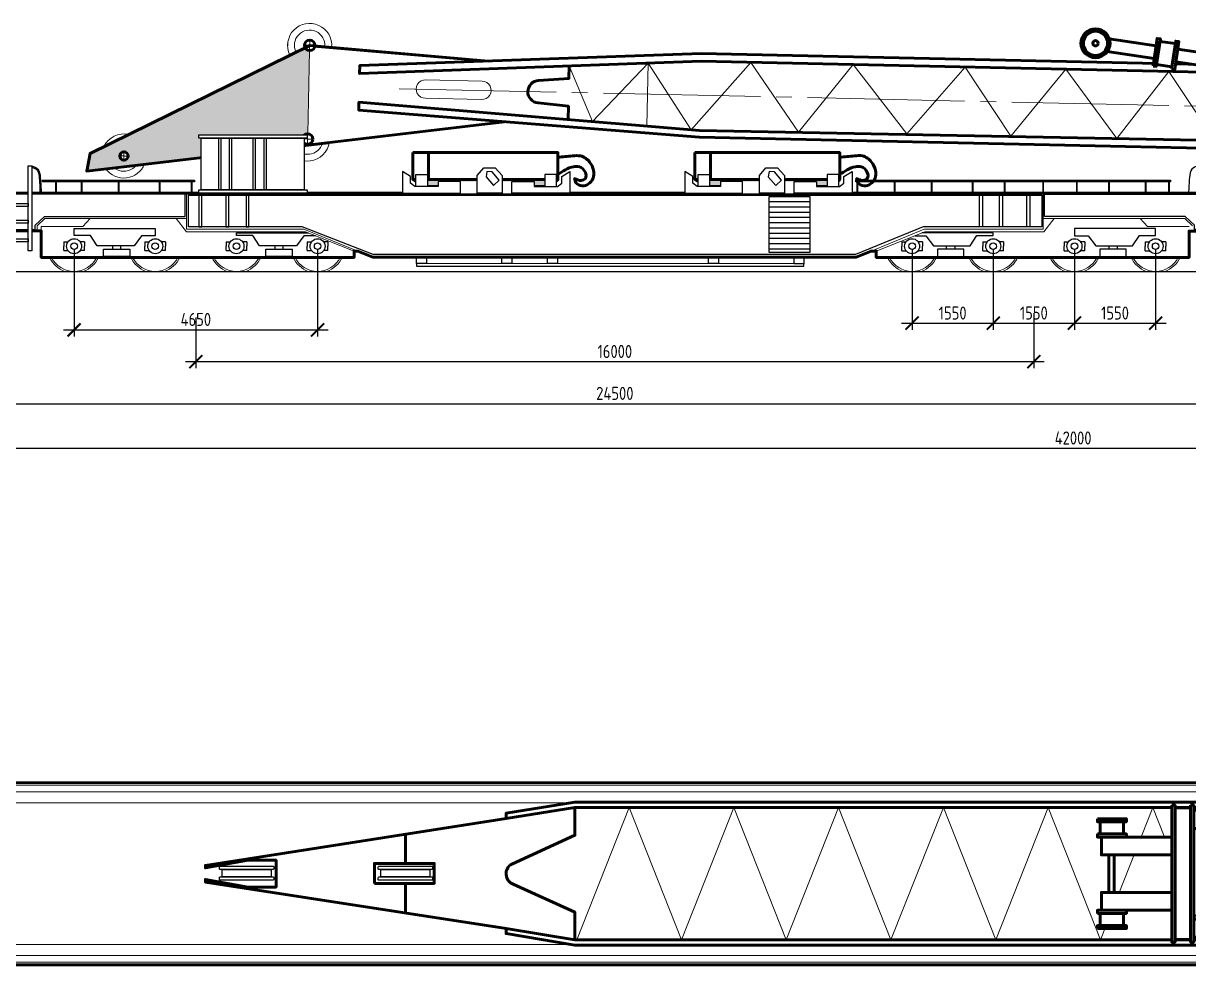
# Model space of a CAD drawing. Header units: millimetres. Extents: x -116888 to 30597, y -50310 to 30934.
# Drawn here: x -82865 to -60614, y -37281 to -19306 of the extents above; entities that cross this region are included whole.
import ezdxf

# ---------------------------------------------------------------- set-up
doc = ezdxf.new("R2010")
doc.units = ezdxf.units.MM
doc.set_wipeout_variables(frame=1)
doc.linetypes.add('CENTER', pattern=[16, 10, -2, 2, -2])
doc.linetypes.add('K5LT_AXLED', pattern=[19.5, 15, -1.5, 1.5, -1.5])
doc.layers.add('1.Основная', color=5, linetype='Continuous', lineweight=60, true_color=0x0000ff)
doc.layers.add('3.Осевая', color=7, linetype='CENTER', lineweight=0, true_color=0xff8000)
for name, color, linetype, lineweight in [('2.Тонкая', 7, 'Continuous', 18), ('второстепенные', 7, 'Continuous', 25), ('линии', 7, 'Continuous', 35), ('размеры', 7, 'Continuous', 15), ('штриховка', 7, 'Continuous', 9)]:
    doc.layers.add(name, color=color, linetype=linetype, lineweight=lineweight)
doc.styles.add('ГОСТ 2.304', font='CS_Gost2304.shx')
doc.dimstyles.new('СПДС', dxfattribs={"dimscale": 100, "dimtxt": 2.5, "dimasz": 2.5, "dimexe": 1.25, "dimexo": 0.625, "dimtad": 1, "dimdec": 0, "dimrnd": 0.001, "dimtxsty": 'ГОСТ 2.304', "dimblk": 'ARCHTICK', "dimblk1": 'ARCHTICK', "dimblk2": 'ARCHTICK', "dimcen": 2.5, "dimdle": 2, "dimadec": 0, "dimazin": 2, "dimtfac": 0.75, "dimtdec": 4, "dimtmove": 1, "dimatfit": 3, "dimfxl": 1, "dimtolj": 1, "dimarcsym": 1})

# ---------------------------------------------------------------- blocks, each defined once
blk = doc.blocks.new('подстреловая платформа ЕДК-1000_план')
blk.add_wipeout([(734612, 132273), (734612, 132759), (734570, 132759), (734570, 132778), (734388, 132778), (734388, 132792), (734268, 132792), (734268, 132656), (734237, 132656), (734166, 132736), (734138, 132847), (734162, 132949), (734237, 133036), (734268, 133036), (734268, 132907), (734388, 132907), (734388, 132920), (734570, 132920), (734570, 132934), (734612, 132934), (734612, 133112), (734467, 133112), (734467, 133946), (734399, 133946), (734214, 133923), (734138, 133878), (734083, 133823), (734000, 133787), (733794, 133728), (733775, 133728), (733775, 133736), (733825, 133890), (733838, 133899), (733847, 133899), (733856, 133891), (733873, 133867), (733885, 133867), (733973, 133898), (733973, 133915), (733889, 134042), (733876, 134049), (733866, 134049), (733829, 134042), (733801, 134094), (733806, 134114), (733893, 134147), (733901, 134126), (733929, 134097), (733957, 134093), (734146, 134132), (734175, 134132), (734223, 134098), (734281, 134098), (734371, 134076), (734467, 134076), (734467, 134909), (734612, 134909), (734612, 135087), (734570, 135087), (734570, 135102), (734388, 135102), (734388, 135114), (734268, 135114), (734268, 134985), (734237, 134984), (734164, 135068), (734138, 135175), (734165, 135283), (734237, 135365), (734268, 135365), (734268, 135229), (734388, 135229), (734388, 135244), (734570, 135244), (734570, 135262), (734612, 135262), (734612, 135749), (757881, 135749), (757881, 135262), (757923, 135262), (757923, 135244), (758105, 135244), (758105, 135229), (758225, 135229), (758225, 135365), (758256, 135365), (758328, 135283), (758355, 135175), (758328, 135066), (758256, 134984), (758225, 134985), (758225, 135114), (758105, 135114), (758105, 135102), (757923, 135102), (757923, 135087), (757881, 135087), (757881, 134909), (758026, 134909), (758026, 134076), (758121, 134076), (758211, 134098), (758269, 134098), (758318, 134132), (758347, 134132), (758536, 134093), (758564, 134097), (758592, 134126), (758600, 134147), (758687, 134114), (758692, 134094), (758663, 134042), (758626, 134049), (758617, 134049), (758603, 134042), (758520, 133915), (758520, 133898), (758608, 133867), (758620, 133867), (758637, 133891), (758646, 133899), (758655, 133899), (758668, 133890), (758717, 133736), (758717, 133728), (758699, 133728), (758493, 133787), (758410, 133823), (758354, 133878), (758278, 133923), (758093, 133946), (758026, 133946), (758026, 133112), (757881, 133112), (757881, 132934), (757923, 132934), (757923, 132920), (758105, 132920), (758105, 132907), (758225, 132907), (758225, 133036), (758256, 133036), (758329, 132953), (758355, 132847), (758330, 132742), (758256, 132656), (758225, 132656), (758225, 132792), (758105, 132792), (758105, 132778), (757923, 132778), (757923, 132759), (757881, 132759), (757881, 132273)]).dxf.layer = 'штриховка'
at = {"linetype": 'Continuous', "lineweight": 0}
blk.add_line((734824, 135571), (734612, 135571), dxfattribs=at)
at = {"layer": '1.Основная', "color": 5, "true_color": 0x0000ff}
for p in [(734467, 134909), (734612, 133112)]:
    blk.add_line(p, (734467, 133112), dxfattribs=at)
at = {"layer": '1.Основная', "color": 5, "ltscale": 1000, "true_color": 0x0000ff}
for p, q in [((757881, 134909), (758026, 134909)), ((758026, 134909), (758026, 133112)), ((757881, 133112), (758026, 133112))]:
    blk.add_line(p, q, dxfattribs=at)
blk.add_lwpolyline([(734612, 135749), (757881, 135748), (757881, 132273), (734612, 132273)], close=True, dxfattribs=at)
for points in [[(734466, 133946), (734399, 133946), (734214, 133923), (734138, 133878), (734083, 133823), (734000, 133787), (733794, 133728), (733775, 133728), (733775, 133736), (733825, 133890), (733838, 133899), (733847, 133899), (733856, 133891), (733873, 133867), (733885, 133867), (733973, 133898), (733973, 133906), (733973, 133915), (733889, 134042), (733876, 134049), (733866, 134049), (733829, 134042), (733801, 134094), (733806, 134114), (733893, 134147), (733901, 134126), (733929, 134097), (733957, 134093), (734146, 134132), (734175, 134132), (734223, 134098), (734281, 134098), (734371, 134076), (734467, 134076)], [(758026, 133946), (758093, 133946), (758278, 133923), (758354, 133878), (758410, 133823), (758493, 133787), (758699, 133728), (758717, 133728), (758717, 133736), (758668, 133890), (758655, 133899), (758646, 133899), (758637, 133891), (758620, 133867), (758608, 133867), (758520, 133898), (758520, 133906), (758520, 133915), (758603, 134042), (758617, 134049), (758626, 134049), (758663, 134042), (758692, 134094), (758687, 134114), (758600, 134147), (758592, 134126), (758564, 134097), (758536, 134093), (758347, 134132), (758318, 134132), (758269, 134098), (758211, 134098), (758121, 134076), (758026, 134076)]]:
    blk.add_lwpolyline(points, dxfattribs=at)
at = {"layer": '2.Тонкая', "linetype": 'Continuous', "lineweight": 0}
for p, q in [((734824, 135571), (734612, 135571)), ((757669, 135571), (757881, 135571)), ((734824, 132451), (734612, 132451)), ((757669, 132451), (757881, 132451))]:
    blk.add_line(p, q, dxfattribs=at)
at = {"layer": '2.Тонкая', "color": 5, "true_color": 0x0000ff}
blk.add_line((734612, 134909), (734467, 134909), dxfattribs=at)
at = {"layer": '2.Тонкая', "linetype": 'Continuous', "lineweight": 0}
for points in [[(734612, 135701), (757881, 135701), (757881, 132320), (734612, 132320)], [(734824, 135571), (757669, 135571), (757669, 132451), (734824, 132451)], [(757669, 135361), (734824, 135361), (734824, 132661), (757669, 132661)]]:
    blk.add_lwpolyline(points, close=True, dxfattribs=at)
at = {"layer": '2.Тонкая', "ltscale": 1000}
for points in [[(734237, 135365), (734268, 135365), (734268, 134985), (734237, 134985)], [(758256, 135365), (758225, 135365), (758225, 134985), (758256, 134985)], [(734388, 135114), (734268, 135114), (734268, 135229), (734388, 135229)], [(734570, 135102), (734388, 135102), (734388, 135244), (734570, 135244)], [(734612, 135087), (734570, 135087), (734570, 135262), (734612, 135262)], [(757881, 135087), (757923, 135087), (757923, 135262), (757881, 135262)], [(757923, 135102), (758105, 135102), (758105, 135244), (757923, 135244)], [(758105, 135114), (758225, 135114), (758225, 135229), (758105, 135229)], [(734237, 132656), (734268, 132656), (734268, 133036), (734237, 133036)], [(734388, 132907), (734268, 132907), (734268, 132792), (734388, 132792)], [(734570, 132920), (734388, 132920), (734388, 132778), (734570, 132778)], [(734612, 132934), (734570, 132934), (734570, 132759), (734612, 132759)], [(757881, 132934), (757923, 132934), (757923, 132759), (757881, 132759)], [(757923, 132920), (758105, 132920), (758105, 132778), (757923, 132778)], [(758105, 132907), (758225, 132907), (758225, 132792), (758105, 132792)], [(758256, 132656), (758225, 132656), (758225, 133036), (758256, 133036)]]:
    blk.add_lwpolyline(points, close=True, dxfattribs=at)
for centre, start, end in [((734372, 135175), 125.378, 234.622), ((758121, 135175), 305.378, 54.622), ((734372, 132847), 125.378, 234.622), ((758121, 132847), 305.378, 54.622)]:
    blk.add_arc(centre, 234, start, end, dxfattribs=at)
blk = doc.blocks.new('A$C0CCE1D86')
blk.add_wipeout([(-2448, -1262), (-2448, -1366), (-5786, -1366), (-5786, -1262), (-5728, -1262), (-5728, 1262), (-5786, 1262), (-5786, 1366), (-2448, 1366), (-2445, 1262), (-4537, 1184), (-4947, 1000), (-5115, 584), (-5115, -569), (-4947, -985), (-4537, -1169)]).dxf.layer = 'штриховка'
at = {"layer": '1.Основная', "color": 5, "ltscale": 1000, "true_color": 0x0000ff}
blk.add_lwpolyline([(-2448, -1262), (-4537, -1169, -0.403243), (-5115, -569), (-5115, 8), (-5115, 584, -0.403243), (-4537, 1184), (-2448, 1262)], format="xyb", dxfattribs=at)
blk.add_wipeout([(-5786, 1262), (-5786, 1366), (-21762, 1366), (-23077, 1154), (-23077, 1053), (-28818, 159), (-28818, -160), (-23077, -1044), (-23077, -1145), (-21762, -1366), (-5786, -1366), (-5786, -1262), (-21762, -1263), (-21762, -735), (-22939, -201), (-23052, -103), (-23067, 64), (-22968, 184), (-21763, 735), (-21763, 1262)]).dxf.layer = 'штриховка'
for p, q in [((-5728, 1262), (-5728, -1262)), ((-25000, 195), (-25000, 736)), ((-25000, -186), (-25000, -732))]:
    blk.add_line(p, q, dxfattribs=at)
for points in [[(-23077, 1053), (-23077, 1154), (-21762, 1366), (-10432, 1366), (-5786, 1366), (-5786, 1262), (-10432, 1262), (-21763, 1262)], [(-25592, -186), (-24447, -186), (-24447, 195), (-25592, 195)], [(-23077, -1044), (-23077, -1145), (-21762, -1366), (-10433, -1366), (-5786, -1366), (-5786, -1262), (-10431, -1262), (-21762, -1262)]]:
    blk.add_lwpolyline(points, close=True, dxfattribs=at)
at = {"layer": '1.Основная', "ltscale": 1000}
for points in [[(-5786, 1262), (-2448, 1262), (-2448, 1366), (-5786, 1366)], [(-5786, -1262), (-2448, -1262), (-2448, -1366), (-5786, -1366)]]:
    blk.add_lwpolyline(points, close=True, dxfattribs=at)
blk.add_lwpolyline([(-21763, 1262), (-21763, 735), (-22968, 184, 0.639508), (-22939, -201), (-21762, -735), (-21762, -1262)], format="xyb", dxfattribs=at)
at = {"layer": '1.Основная', "color": 5, "ltscale": 1000, "true_color": 0x0000ff}
blk.add_lwpolyline([(-23077, 1053), (-28818, 159), (-28818, 109), (-28000, 255), (-27467, 255), (-27467, 0), (-27467, -256), (-28000, -256), (-28818, -109), (-28818, -160), (-23077, -1044)], dxfattribs=at)
at = {"layer": '2.Тонкая', "ltscale": 1000}
blk.add_lwpolyline([(-5728, -1262), (-6728, 1262), (-7728, -1262), (-8728, 1262), (-9728, -1262), (-10728, 1262), (-11728, -1262), (-12728, 1262), (-13728, -1262), (-14728, 1262), (-15728, -1262), (-16728, 1262), (-17728, -1262), (-18728, 1262), (-19728, -1261), (-20728, 1262), (-21728, -1262)], dxfattribs=at)
at = {"layer": 'второстепенные', "ltscale": 1000}
for points in [[(-28536, 142), (-27526, 142, -0.415068), (-27511, 127), (-27511, 94, -0.413359), (-27526, 79), (-28536, 79, -0.415068), (-28551, 94), (-28551, 127, -0.413359)], [(-25505, 142), (-24495, 142, -0.415068), (-24480, 127), (-24480, 94, -0.413359), (-24495, 79), (-25505, 79, -0.415068), (-25520, 94), (-25520, 127, -0.413359)], [(-28536, -62), (-27526, -62, -0.415068), (-27511, -78), (-27511, -111, -0.413359), (-27526, -126), (-28536, -126, -0.415068), (-28551, -111), (-28551, -77, -0.413359)], [(-25505, -62), (-24495, -62, -0.415068), (-24480, -78), (-24480, -111, -0.413359), (-24495, -126), (-25505, -126, -0.415068), (-25520, -111), (-25520, -77, -0.413359)]]:
    blk.add_lwpolyline(points, format="xyb", close=True, dxfattribs=at)
for points in [[(-28500, 79), (-27562, 79), (-27562, -62), (-28500, -62)], [(-25469, 79), (-24531, 79), (-24531, -62), (-25469, -62)]]:
    blk.add_lwpolyline(points, close=True, dxfattribs=at)
blk = doc.blocks.new('портал план')
blk.add_wipeout([(763435, 142748), (763435, 142766), (763461, 142766), (763461, 142757), (763644, 142722), (763750, 142722), (763750, 142789), (763901, 142789), (763901, 142722), (763938, 142722), (763938, 142640), (763644, 142640), (763461, 142408), (763461, 142382), (763435, 142382), (763435, 142399), (756579, 142399), (756579, 140668), (763435, 140668), (763435, 140686), (763461, 140686), (763461, 140659), (763644, 140428), (763938, 140428), (763938, 140346), (763901, 140346), (763901, 140279), (763750, 140279), (763750, 140346), (763644, 140346), (763461, 140310), (763461, 140302), (763435, 140302), (763435, 140319), (756579, 140319), (756579, 140227), (756518, 140227), (756518, 140277), (756220, 140277), (756220, 140227), (756159, 140227), (756159, 142840), (756220, 142840), (756220, 142791), (756518, 142791), (756518, 142841), (756579, 142841), (756579, 142748)]).dxf.layer = '1.Основная'
at = {"layer": '1.Основная', "color": 5, "ltscale": 1000, "true_color": 0x0000ff}
for p, q in [((763644, 142722), (763461, 142757)), ((763644, 142640), (763461, 142408)), ((763644, 140428), (763461, 140659)), ((763644, 140346), (763461, 140310))]:
    blk.add_line(p, q, dxfattribs=at)
for points in [[(756518, 142841), (756518, 140227), (756579, 140227), (756579, 142841)], [(763461, 142382), (763461, 142766), (763435, 142766), (763435, 142382)], [(763938, 142640), (763938, 142722), (763644, 142722), (763644, 142640)], [(763750, 142789), (763901, 142789), (763901, 142722), (763750, 142722)], [(763461, 140686), (763461, 140302), (763435, 140302), (763435, 140686)], [(763938, 140428), (763938, 140346), (763644, 140346), (763644, 140428)], [(763750, 140279), (763901, 140279), (763901, 140346), (763750, 140346)]]:
    blk.add_lwpolyline(points, close=True, dxfattribs=at)
for points in [[(756579, 142399), (763435, 142399), (763435, 142748), (756579, 142748)], [(756579, 140668), (763435, 140668), (763435, 140319), (756579, 140319)]]:
    blk.add_lwpolyline(points, dxfattribs=at)
blk.add_wipeout([(756159, 141175), (756159, 140835), (755293, 140835), (755293, 140776), (755238, 140776), (755238, 140544), (755293, 140544), (755293, 140485), (754738, 140485), (754738, 140544), (754792, 140544), (754792, 140776), (754738, 140776), (754738, 140835), (754816, 140835), (754816, 141175), (754957, 141175), (754957, 141893), (754816, 141893), (754816, 142233), (754738, 142233), (754738, 142292), (754792, 142292), (754792, 142524), (754738, 142524), (754738, 142583), (755293, 142583), (755293, 142524), (755238, 142524), (755238, 142292), (755293, 142292), (755293, 142233), (756159, 142233), (756159, 141893), (755057, 141893), (755057, 141175)]).dxf.layer = '1.Основная'
for points in [[(756159, 142840), (756159, 140227), (756220, 140227), (756220, 142840)], [(756518, 142791), (756518, 140277), (756220, 140277), (756220, 142791)], [(754738, 142583), (755293, 142583), (755293, 142524), (754738, 142524)], [(754792, 142524), (755238, 142524), (755238, 142292), (754792, 142292)], [(754738, 142292), (755293, 142292), (755293, 142233), (754738, 142233)], [(754957, 141893), (755057, 141893), (755057, 141175), (754957, 141175)], [(754738, 140776), (755293, 140776), (755293, 140835), (754738, 140835)], [(754792, 140544), (755238, 140544), (755238, 140776), (754792, 140776)], [(754738, 140485), (755293, 140485), (755293, 140544), (754738, 140544)]]:
    blk.add_lwpolyline(points, close=True, dxfattribs=at)
for points in [[(756159, 142233), (754816, 142233), (754816, 141893), (756159, 141893)], [(756159, 140835), (754816, 140835), (754816, 141175), (756159, 141175)]]:
    blk.add_lwpolyline(points, dxfattribs=at)
blk = doc.blocks.new('*U43')
at = {"layer": 'линии'}
blk.add_blockref('подстреловая платформа ЕДК-1000_план', (-767386, -134011), dxfattribs=at)
at = {"layer": 'линии', "ltscale": 1000}
blk.add_blockref('A$C0CCE1D86', (0, 0), dxfattribs=at)
at = {"layer": 'линии'}
blk.add_blockref('портал план', (-766525, -141534), dxfattribs=at)
blk = doc.blocks.new('_ArchTick')
at = {"color": 0, "linetype": 'ByBlock', "lineweight": 30, "const_width": 0.15}
blk.add_lwpolyline([(-0.5, -0.5), (0.5, 0.5)], dxfattribs=at)
blk = doc.blocks.new('*D55')
at = {"layer": 'Defpoints', "color": 0, "ltscale": 100}
for p in [(-83821, -24044), (-59321, -24044), (-59321, -26574)]:
    blk.add_point(p, dxfattribs=at)
at = {"layer": 'размеры', "color": 0, "lineweight": -2, "ltscale": 1000}
for p, q in [((-83821, -24107), (-83821, -26699)), ((-59321, -24107), (-59321, -26699)), ((-84021, -26574), (-59121, -26574))]:
    blk.add_line(p, q, dxfattribs=at)
at = {"layer": 'размеры', "color": 0, "lineweight": -2, "ltscale": 100, "xscale": 250, "yscale": 250, "zscale": 250, "rotation": 180}
blk.add_blockref('_ArchTick', (-83821, -26574), dxfattribs=at)
at = {"layer": 'размеры', "color": 0, "lineweight": -2, "ltscale": 100, "xscale": 250, "yscale": 250, "zscale": 250}
blk.add_blockref('_ArchTick', (-59321, -26574), dxfattribs=at)
at = {"layer": 'размеры', "color": 0, "ltscale": 100, "insert": (-71571, -26372), "char_height": 250, "attachment_point": 5, "style": 'ГОСТ 2.304'}
blk.add_mtext('\\A1;24500', dxfattribs=at)
blk = doc.blocks.new('*D56')
at = {"layer": 'Defpoints', "color": 0, "ltscale": 100}
for p in [(-79571, -24861), (-63571, -24781), (-63571, -25766)]:
    blk.add_point(p, dxfattribs=at)
at = {"layer": 'размеры', "color": 0, "lineweight": -2, "ltscale": 1000}
for p, q in [((-63571, -24843), (-63571, -25891)), ((-79571, -24924), (-79571, -25891)), ((-79771, -25766), (-63371, -25766))]:
    blk.add_line(p, q, dxfattribs=at)
at = {"layer": 'размеры', "color": 0, "lineweight": -2, "ltscale": 100, "xscale": 250, "yscale": 250, "zscale": 250, "rotation": 180}
blk.add_blockref('_ArchTick', (-79571, -25766), dxfattribs=at)
at = {"layer": 'размеры', "color": 0, "lineweight": -2, "ltscale": 100, "xscale": 250, "yscale": 250, "zscale": 250}
blk.add_blockref('_ArchTick', (-63571, -25766), dxfattribs=at)
at = {"layer": 'размеры', "color": 0, "ltscale": 100, "insert": (-71571, -25572), "char_height": 250, "attachment_point": 5, "style": 'ГОСТ 2.304'}
blk.add_mtext('\\A1;16000', dxfattribs=at)
blk = doc.blocks.new('*D62')
at = {"layer": 'Defpoints', "color": 0, "ltscale": 100}
for p in [(-81896, -23562), (-77246, -23562), (-77246, -25160)]:
    blk.add_point(p, dxfattribs=at)
at = {"layer": 'размеры', "color": 0, "lineweight": -2, "ltscale": 1000}
for p, q in [((-81896, -23625), (-81896, -25285)), ((-77246, -23625), (-77246, -25285)), ((-82096, -25160), (-77046, -25160))]:
    blk.add_line(p, q, dxfattribs=at)
at = {"layer": 'размеры', "color": 0, "lineweight": -2, "ltscale": 100, "xscale": 250, "yscale": 250, "zscale": 250, "rotation": 180}
blk.add_blockref('_ArchTick', (-81896, -25160), dxfattribs=at)
at = {"layer": 'размеры', "color": 0, "lineweight": -2, "ltscale": 100, "xscale": 250, "yscale": 250, "zscale": 250}
blk.add_blockref('_ArchTick', (-77246, -25160), dxfattribs=at)
at = {"layer": 'размеры', "color": 0, "ltscale": 100, "insert": (-79571, -24960), "char_height": 250, "attachment_point": 5, "style": 'ГОСТ 2.304'}
blk.add_mtext('\\A1;4650', dxfattribs=at)
blk = doc.blocks.new('*D63')
at = {"layer": 'Defpoints', "color": 0, "ltscale": 100}
for p in [(-65896, -23562), (-64346, -23562), (-64346, -25031)]:
    blk.add_point(p, dxfattribs=at)
at = {"layer": 'размеры', "color": 0, "lineweight": -2, "ltscale": 1000}
for p, q in [((-65896, -23625), (-65896, -25156)), ((-64346, -23625), (-64346, -25156)), ((-66096, -25031), (-64146, -25031))]:
    blk.add_line(p, q, dxfattribs=at)
at = {"layer": 'размеры', "color": 0, "lineweight": -2, "ltscale": 100, "xscale": 250, "yscale": 250, "zscale": 250, "rotation": 180}
blk.add_blockref('_ArchTick', (-65896, -25031), dxfattribs=at)
at = {"layer": 'размеры', "color": 0, "lineweight": -2, "ltscale": 100, "xscale": 250, "yscale": 250, "zscale": 250}
blk.add_blockref('_ArchTick', (-64346, -25031), dxfattribs=at)
at = {"layer": 'размеры', "color": 0, "ltscale": 100, "insert": (-65121, -24838), "char_height": 250, "attachment_point": 5, "style": 'ГОСТ 2.304'}
blk.add_mtext('\\A1;1550', dxfattribs=at)
blk = doc.blocks.new('*D64')
at = {"layer": 'Defpoints', "color": 0, "ltscale": 100}
for p in [(-64346, -23562), (-62796, -23562), (-62796, -25031)]:
    blk.add_point(p, dxfattribs=at)
at = {"layer": 'размеры', "color": 0, "lineweight": -2, "ltscale": 1000}
for p, q in [((-64346, -23625), (-64346, -25156)), ((-62796, -23625), (-62796, -25156)), ((-64546, -25031), (-62596, -25031))]:
    blk.add_line(p, q, dxfattribs=at)
at = {"layer": 'размеры', "color": 0, "lineweight": -2, "ltscale": 100, "xscale": 250, "yscale": 250, "zscale": 250, "rotation": 180}
blk.add_blockref('_ArchTick', (-64346, -25031), dxfattribs=at)
at = {"layer": 'размеры', "color": 0, "lineweight": -2, "ltscale": 100, "xscale": 250, "yscale": 250, "zscale": 250}
blk.add_blockref('_ArchTick', (-62796, -25031), dxfattribs=at)
at = {"layer": 'размеры', "color": 0, "ltscale": 100, "insert": (-63571, -24838), "char_height": 250, "attachment_point": 5, "style": 'ГОСТ 2.304'}
blk.add_mtext('\\A1;1550', dxfattribs=at)
blk = doc.blocks.new('*D65')
at = {"layer": 'Defpoints', "color": 0, "ltscale": 100}
for p in [(-62796, -23562), (-61246, -23562), (-61246, -25031)]:
    blk.add_point(p, dxfattribs=at)
at = {"layer": 'размеры', "color": 0, "lineweight": -2, "ltscale": 1000}
for p, q in [((-62796, -23625), (-62796, -25156)), ((-61246, -23625), (-61246, -25156)), ((-62996, -25031), (-61046, -25031))]:
    blk.add_line(p, q, dxfattribs=at)
at = {"layer": 'размеры', "color": 0, "lineweight": -2, "ltscale": 100, "xscale": 250, "yscale": 250, "zscale": 250, "rotation": 180}
blk.add_blockref('_ArchTick', (-62796, -25031), dxfattribs=at)
at = {"layer": 'размеры', "color": 0, "lineweight": -2, "ltscale": 100, "xscale": 250, "yscale": 250, "zscale": 250}
blk.add_blockref('_ArchTick', (-61246, -25031), dxfattribs=at)
at = {"layer": 'размеры', "color": 0, "ltscale": 100, "insert": (-62021, -24838), "char_height": 250, "attachment_point": 5, "style": 'ГОСТ 2.304'}
blk.add_mtext('\\A1;1550', dxfattribs=at)
blk = doc.blocks.new('*D67')
at = {"layer": 'Defpoints', "color": 0, "ltscale": 100}
for p in [(-83821, -23053), (-41821, -23054), (-41821, -27421)]:
    blk.add_point(p, dxfattribs=at)
at = {"layer": 'размеры', "color": 0, "lineweight": -2, "ltscale": 1000}
for p, q in [((-83821, -23116), (-83821, -27546)), ((-41821, -23116), (-41821, -27546)), ((-84021, -27421), (-41621, -27421))]:
    blk.add_line(p, q, dxfattribs=at)
at = {"layer": 'размеры', "color": 0, "lineweight": -2, "ltscale": 100, "xscale": 250, "yscale": 250, "zscale": 250, "rotation": 180}
blk.add_blockref('_ArchTick', (-83821, -27421), dxfattribs=at)
at = {"layer": 'размеры', "color": 0, "lineweight": -2, "ltscale": 100, "xscale": 250, "yscale": 250, "zscale": 250}
blk.add_blockref('_ArchTick', (-41821, -27421), dxfattribs=at)
at = {"layer": 'размеры', "color": 0, "ltscale": 100, "insert": (-62821, -27224), "char_height": 250, "attachment_point": 5, "style": 'ГОСТ 2.304'}
blk.add_mtext('\\A1;42000', dxfattribs=at)
blk = doc.blocks.new('противовес 2 фасад')
at = {"layer": 'штриховка', "ltscale": 1000, "true_color": 0x000000}
h = blk.add_hatch(color=18, dxfattribs=at)
h.dxf.hatch_style = 1
h.paths.add_polyline_path([(775670, 208306), (775670, 208168), (775804, 208035), (775804, 208168)])
h.paths.add_polyline_path([(775804, 207763), (775670, 207896), (775670, 207617), (775804, 207484)])
h.paths.add_polyline_path([(775804, 207212), (775670, 207345), (775670, 207074), (775804, 206940)])
h.paths.add_polyline_path([(775804, 206669), (775670, 206802), (775670, 206530), (775804, 206397)])
h.paths.add_polyline_path([(775804, 206125), (775670, 206258), (775670, 205982), (775804, 205849)])
h.paths.add_polyline_path([(775737, 205644), (775670, 205710), (775670, 205538)])
at = {"layer": 'штриховка', "ltscale": 1000}
h = blk.add_hatch(color=2, dxfattribs=at)
h.dxf.hatch_style = 1
h.paths.add_polyline_path([(775804, 208035), (775670, 208168), (775670, 207896), (775804, 207763)])
h.paths.add_polyline_path([(775804, 207484), (775670, 207617), (775670, 207345), (775804, 207212)])
h.paths.add_polyline_path([(775804, 206940), (775670, 207074), (775670, 206802), (775804, 206669)])
h.paths.add_polyline_path([(775804, 206397), (775670, 206530), (775670, 206258), (775804, 206125)])
h.paths.add_polyline_path([(775804, 205849), (775670, 205982), (775670, 205710), (775737, 205644), (775804, 205753)])
at = {"layer": '1.Основная', "color": 5, "ltscale": 1000, "true_color": 0x0000ff}
for p, q in [((775670, 208306), (775670, 205538)), ((775670, 205837), (775157, 205837))]:
    blk.add_line(p, q, dxfattribs=at)
blk.add_lwpolyline([(775157, 205538), (775670, 205538), (775804, 205753), (775804, 208168), (775670, 208306), (775157, 208306)], close=True, dxfattribs=at)
blk.add_open_spline([(775576, 208306), (775512, 208400), (775427, 208525), (775412, 208736), (775510, 208840), (775657, 208857), (775704, 208732), (775671, 208665), (775651, 208625), (775680, 208630), (775755, 208642), (775828, 208813), (775650, 209049), (775348, 208960), (775201, 208762), (775225, 208541), (775236, 208398), (775244, 208306)], degree=3, knots=[0, 0, 0, 0, 189.313279, 252.804393, 341.668607, 408.016794, 459.165642, 532.191743, 532.191743, 532.191743, 578.995313, 656.803699, 795.119115, 979.272294, 1097.30782, 1185.951662, 1344.52465, 1344.52465, 1344.52465, 1344.52465], dxfattribs=at)
blk = doc.blocks.new('противовес 1 фасад')
at = {"layer": 'штриховка', "ltscale": 1000, "true_color": 0x000000}
h = blk.add_hatch(color=18, dxfattribs=at)
h.dxf.hatch_style = 1
h.paths.add_polyline_path([(775077, 208168), (774943, 208306), (774943, 208068), (775077, 207935)])
h.paths.add_polyline_path([(775077, 207663), (774943, 207796), (774943, 207524), (775077, 207391)])
h.paths.add_polyline_path([(775077, 207119), (774943, 207252), (774943, 206981), (775077, 206847)])
h.paths.add_polyline_path([(775077, 206571), (774943, 206704), (774943, 206433), (775077, 206300)])
h.paths.add_polyline_path([(775077, 206028), (774943, 206161), (774943, 205889), (775077, 205756)])
h.paths.add_polyline_path([(774973, 205587), (774943, 205617), (774943, 205538)])
at = {"layer": 'штриховка', "ltscale": 1000}
h = blk.add_hatch(color=2, dxfattribs=at)
h.dxf.hatch_style = 1
h.paths.add_polyline_path([(775077, 207935), (774943, 208068), (774943, 207796), (775077, 207663)])
h.paths.add_polyline_path([(775077, 207391), (774943, 207524), (774943, 207252), (775077, 207119)])
h.paths.add_polyline_path([(775077, 206847), (774943, 206981), (774943, 206704), (775077, 206571)])
h.paths.add_polyline_path([(775077, 206300), (774943, 206433), (774943, 206161), (775077, 206028)])
h.paths.add_polyline_path([(775077, 205753), (775077, 205756), (774943, 205889), (774943, 205617), (774973, 205587)])
at = {"layer": '1.Основная', "color": 5, "ltscale": 1000, "true_color": 0x0000ff}
for p, q in [((774943, 208306), (774943, 205538)), ((774943, 205837), (774429, 205837))]:
    blk.add_line(p, q, dxfattribs=at)
blk.add_lwpolyline([(774429, 205538), (774943, 205538), (775077, 205753), (775077, 208168), (774943, 208306), (774429, 208306)], close=True, dxfattribs=at)
blk.add_open_spline([(774848, 208306), (774784, 208400), (774699, 208525), (774685, 208736), (774782, 208840), (774929, 208857), (774976, 208732), (774943, 208665), (774924, 208625), (774952, 208630), (775027, 208642), (775100, 208813), (774922, 209049), (774620, 208960), (774474, 208762), (774497, 208541), (774509, 208398), (774516, 208306)], degree=3, knots=[0, 0, 0, 0, 189.313279, 252.804393, 341.668607, 408.016794, 459.165642, 532.191743, 532.191743, 532.191743, 578.995313, 656.803699, 795.119115, 979.272294, 1097.30782, 1185.951662, 1344.52465, 1344.52465, 1344.52465, 1344.52465], dxfattribs=at)
blk = doc.blocks.new('подставка под противовес')
blk.add_wipeout([(917386, 216048), (917386, 216464), (917543, 216365), (917543, 216240), (917625, 216176), (917643, 216176), (917643, 216403), (917862, 216403), (917862, 216176), (918068, 216176), (918068, 216269), (918492, 216269), (918680, 216269), (918680, 216385), (918812, 216532), (919032, 216532), (919155, 216385), (919155, 216271), (919477, 216269), (919902, 216269), (919902, 216176), (920107, 216176), (920107, 216403), (920326, 216403), (920326, 216176), (920345, 216176), (920427, 216240), (920427, 216365), (920583, 216464), (920583, 216048)]).dxf.layer = 'штриховка'
at = {"layer": 'второстепенные', "ltscale": 1000}
for points in [[(918679, 216048), (919155, 216048), (919155, 216385), (919032, 216532), (918812, 216532), (918680, 216385)], [(917862, 216176), (917643, 216176), (917643, 216403), (917862, 216403)], [(918844, 216195), (918737, 216295), (918868, 216457), (918972, 216463), (918987, 216360)], [(920107, 216176), (920326, 216176), (920326, 216403), (920107, 216403)]]:
    blk.add_lwpolyline(points, close=True, dxfattribs=at)
for points in [[(917386, 216464), (917386, 216048), (918492, 216048), (918492, 216269), (918068, 216269), (918068, 216176), (917625, 216176), (917543, 216240), (917543, 216365), (917386, 216464)], [(920583, 216464), (920583, 216048), (919477, 216048), (919477, 216269), (919902, 216269), (919902, 216176), (920345, 216176), (920427, 216240), (920427, 216365), (920583, 216464)]]:
    blk.add_lwpolyline(points, dxfattribs=at)
blk = doc.blocks.new('A$C5FDC05B3')
at = {"layer": '3.Осевая'}
for points in [[(0, -90), (0, 0), (-90, 0)], [(0, 90), (0, 0), (90, 0)]]:
    blk.add_lwpolyline(points, dxfattribs=at)
blk = doc.blocks.new('блок')
blk.add_wipeout([(930034, 216048), (930034, 216114), (930089, 216114), (930089, 217099), (930034, 217099), (930034, 217165), (932101, 217165), (932101, 217099), (932055, 217099), (932055, 216114), (932101, 216114), (932101, 216048)]).dxf.layer = 'штриховка'
at = {"layer": 'второстепенные', "ltscale": 1000}
for points in [[(930034, 217099), (932101, 217099), (932101, 217165), (930034, 217165)], [(930089, 216114), (932055, 216114), (932055, 217099), (930089, 217099)], [(930817, 216114), (930853, 216114), (930853, 217099), (930817, 217099)], [(931027, 216114), (931063, 216114), (931063, 217099), (931027, 217099)], [(931478, 216114), (931513, 216114), (931513, 217099), (931478, 217099)], [(931680, 216114), (931716, 216114), (931716, 217099), (931680, 217099)], [(930034, 216048), (932101, 216048), (932101, 216114), (930034, 216114)]]:
    blk.add_lwpolyline(points, close=True, dxfattribs=at)
blk = doc.blocks.new('*U98')
at = {"color": 8, "lineweight": 20}
for centre in [(-31325, 482), (-29775, 482), (-28225, 482), (-26675, 482), (-15325, 482), (-13775, 482), (-12225, 482), (-10675, 482)]:
    blk.add_arc(centre, 482, 206.332, 333.6667, dxfattribs=at)
at = {"layer": '1.Основная', "color": 5, "ltscale": 1000, "true_color": 0x0000ff}
for p, q in [((-32488, 1494), (-32201, 1494)), ((-32130, 1494), (-9870, 1494)), ((-32488, 773), (-32201, 773))]:
    blk.add_line(p, q, dxfattribs=at)
at = {"layer": '1.Основная', "ltscale": 1000}
blk.add_lwpolyline([(-21871, 3924), (-21876, 3687), (-22457, 3644, 0.943401), (-22466, 3219), (-21888, 3155), (-21893, 2902)], format="xyb", dxfattribs=at)
at = {"layer": '1.Основная', "color": 5, "ltscale": 1000, "true_color": 0x0000ff}
blk.add_lwpolyline([(-32130, 773), (-31953, 773), (-31953, 269), (-25979, 269), (-25979, 390), (-25910, 390), (-25623, 273), (-16391, 273), (-16108, 389), (-16009, 389), (-16009, 269), (-10035, 268), (-10035, 772), (-9870, 772)], dxfattribs=at)
at = {"layer": '2.Тонкая', "ltscale": 1000}
for p, q in [((-20366, 3978), (-20388, 2777)), ((-29177, 807), (-29177, 1494)), ((-32029, 873), (-31885, 1010)), ((-31885, 1010), (-29177, 1010)), ((-31017, 1010), (-31159, 861)), ((-29178, 759), (-29379, 1010)), ((-10115, 1010), (-12823, 1010)), ((-12810, 758), (-12610, 1010)), ((-10971, 1010), (-10829, 860)), ((-9971, 873), (-10115, 1010)), ((-32029, 773), (-32029, 873)), ((-31159, 861), (-31953, 861)), ((-31953, 773), (-31953, 861)), ((-26908, 758), (-29178, 759)), ((-26938, 807), (-29177, 807)), ((-25910, 390), (-26938, 807)), ((-25979, 390), (-26908, 758)), ((-16009, 389), (-15080, 758)), ((-15080, 758), (-12810, 758)), ((-10829, 860), (-10035, 860))]:
    blk.add_line(p, q, dxfattribs=at)
for points in [[(-21871, 3924), (-21427, 2863), (-20366, 3978), (-19543, 2707), (-18403, 3993), (-17493, 2657), (-16452, 3950), (-15424, 2628), (-14314, 3904), (-13438, 2584), (-12391, 3862), (-11418, 2540), (-10420, 3819), (-9546, 2499), (-8406, 3715), (-7414, 2591), (-6556, 3532), (-5735, 2683)], [(-12823, 1494), (-12823, 807), (-15093, 807), (-16108, 389)]]:
    blk.add_lwpolyline(points, dxfattribs=at)
for centre, radius, start, end in [((-30374, 2205), 421, 77.6434, 154.7579), ((-31325, 482), 513, 204.6252, 249.9463), ((-31325, 482), 513, 290.0524, 335.3736), ((-29775, 482), 513, 204.6252, 249.9463), ((-29775, 482), 513, 290.0524, 335.3736), ((-28225, 482), 513, 204.6252, 249.9463), ((-28225, 482), 513, 290.0524, 335.3736), ((-26675, 482), 513, 204.6252, 249.9463), ((-26675, 482), 513, 290.0524, 335.3736), ((-15325, 482), 513, 204.6252, 249.9463), ((-15325, 482), 513, 290.0524, 335.3736), ((-13775, 482), 513, 204.6252, 249.9463), ((-13775, 482), 513, 290.0524, 335.3736), ((-12225, 482), 513, 204.6252, 249.9463), ((-12225, 482), 513, 290.0524, 335.3736), ((-10675, 482), 513, 204.6252, 249.9463), ((-10675, 482), 513, 290.0524, 335.3736)]:
    blk.add_arc(centre, radius, start, end, dxfattribs=at)
at = {"layer": 'второстепенные', "color": 9, "ltscale": 1000, "true_color": 0xb7b7b7}
for p, q in [((-17275, 1330), (-18056, 1330)), ((-17275, 1229), (-18056, 1229)), ((-17275, 1129), (-18056, 1129)), ((-17275, 1029), (-18056, 1029)), ((-17275, 928), (-18056, 928)), ((-17275, 828), (-18056, 828)), ((-17275, 727), (-18056, 727)), ((-31522, 567), (-31522, 482)), ((-31522, 567), (-31440, 567)), ((-31522, 567), (-31522, 482)), ((-31522, 567), (-31440, 567)), ((-31522, 398), (-31522, 482)), ((-31522, 398), (-31522, 482)), ((-31128, 567), (-31210, 567)), ((-31128, 567), (-31210, 567)), ((-31128, 567), (-31128, 482)), ((-31128, 567), (-31128, 482)), ((-31128, 398), (-31128, 482)), ((-31128, 398), (-31128, 482)), ((-29972, 567), (-29890, 567)), ((-29972, 567), (-29972, 482)), ((-29972, 398), (-29972, 482)), ((-29578, 567), (-29660, 567)), ((-29578, 567), (-29578, 482)), ((-29578, 398), (-29578, 482)), ((-28422, 567), (-28422, 482)), ((-28422, 567), (-28340, 567)), ((-28422, 398), (-28422, 482)), ((-28028, 567), (-28110, 567)), ((-28028, 567), (-28028, 482)), ((-28028, 398), (-28028, 482)), ((-26872, 567), (-26790, 567)), ((-26872, 567), (-26872, 482)), ((-26872, 398), (-26872, 482)), ((-26478, 567), (-26560, 567)), ((-26478, 567), (-26478, 482)), ((-26478, 398), (-26478, 482)), ((-17275, 627), (-18056, 627)), ((-17275, 527), (-18056, 527)), ((-15522, 567), (-15440, 567)), ((-15522, 567), (-15522, 482)), ((-15522, 397), (-15522, 482)), ((-15128, 567), (-15210, 567)), ((-15128, 567), (-15128, 482)), ((-15128, 397), (-15128, 482)), ((-13972, 567), (-13890, 567)), ((-13972, 567), (-13972, 482)), ((-13972, 397), (-13972, 482)), ((-13578, 567), (-13660, 567)), ((-13578, 567), (-13578, 482)), ((-13578, 397), (-13578, 482)), ((-12422, 567), (-12340, 567)), ((-12422, 567), (-12422, 482)), ((-12422, 397), (-12422, 482)), ((-12028, 567), (-12110, 567)), ((-12028, 567), (-12028, 482)), ((-12028, 397), (-12028, 482)), ((-10872, 567), (-10790, 567)), ((-10872, 567), (-10872, 482)), ((-10872, 567), (-10790, 567)), ((-10872, 567), (-10872, 482)), ((-10872, 397), (-10872, 482)), ((-10872, 397), (-10872, 482)), ((-10478, 567), (-10560, 567)), ((-10478, 567), (-10560, 567)), ((-10478, 567), (-10478, 482)), ((-10478, 567), (-10478, 482)), ((-10478, 397), (-10478, 482)), ((-10478, 397), (-10478, 482)), ((-31522, 398), (-31440, 398)), ((-31522, 398), (-31440, 398)), ((-31128, 398), (-31210, 398)), ((-31128, 398), (-31210, 398)), ((-29972, 398), (-29890, 398)), ((-29578, 398), (-29660, 398)), ((-28422, 398), (-28340, 398)), ((-28028, 398), (-28110, 398)), ((-26872, 398), (-26790, 398)), ((-26478, 398), (-26560, 398)), ((-17275, 426), (-18056, 426)), ((-15522, 397), (-15440, 397)), ((-15128, 397), (-15210, 397)), ((-13972, 397), (-13890, 397)), ((-13578, 397), (-13660, 397)), ((-12422, 397), (-12340, 397)), ((-12028, 397), (-12110, 397)), ((-10872, 397), (-10790, 397)), ((-10872, 397), (-10790, 397)), ((-10478, 397), (-10560, 397)), ((-10478, 397), (-10560, 397))]:
    blk.add_line(p, q, dxfattribs=at)
for points in [[(-32201, 2015), (-32130, 2015), (-32130, 394), (-32201, 394)], [(-29023, 1711), (-31926, 1711), (-31926, 1744), (-29023, 1744)], [(-31664, 1711), (-31682, 1711), (-31682, 1494), (-31664, 1494)], [(-31171, 1711), (-31189, 1711), (-31189, 1494), (-31171, 1494)], [(-30465, 1711), (-30483, 1711), (-30483, 1494), (-30465, 1494)], [(-29682, 1711), (-29700, 1711), (-29700, 1494), (-29682, 1494)], [(-29072, 1711), (-29090, 1711), (-29090, 1494), (-29072, 1494)], [(-10394, 1710), (-16402, 1710), (-16402, 1744), (-10394, 1744)], [(-16363, 1710), (-16381, 1710), (-16381, 1494), (-16363, 1494)], [(-15647, 1710), (-15665, 1710), (-15665, 1494), (-15647, 1494)], [(-14941, 1710), (-14959, 1710), (-14959, 1494), (-14941, 1494)], [(-14159, 1710), (-14177, 1710), (-14177, 1494), (-14159, 1494)], [(-13548, 1710), (-13566, 1710), (-13566, 1494), (-13548, 1494)], [(-12813, 1710), (-12831, 1710), (-12831, 1494), (-12813, 1494)], [(-12170, 1710), (-12188, 1710), (-12188, 1494), (-12170, 1494)], [(-11557, 1710), (-11575, 1710), (-11575, 1494), (-11557, 1494)], [(-10857, 1710), (-10875, 1710), (-10875, 1494), (-10857, 1494)], [(-10412, 1710), (-10430, 1710), (-10430, 1494), (-10412, 1494)], [(-12849, 1460), (-12849, 852), (-15114, 852), (-16408, 323), (-25616, 323), (-26972, 852), (-29139, 852), (-29139, 1460)], [(-28945, 852), (-28888, 852), (-28888, 1460), (-28945, 1460)], [(-28427, 852), (-28370, 852), (-28370, 1460), (-28427, 1460)], [(-28042, 852), (-27986, 852), (-27986, 1460), (-28042, 1460)], [(-17275, 359), (-18056, 359), (-18056, 1430), (-17275, 1430)], [(-13982, 852), (-14038, 852), (-14038, 1460), (-13982, 1460)], [(-13597, 852), (-13653, 852), (-13653, 1460), (-13597, 1460)], [(-13079, 852), (-13135, 852), (-13135, 1460), (-13079, 1460)], [(-32488, 1296), (-32201, 1296), (-32201, 1239), (-32488, 1239)], [(-32488, 980), (-32201, 980), (-32201, 922), (-32488, 922)], [(-32488, 624), (-32201, 624), (-32201, 565), (-32488, 565)], [(-30435, 489), (-30590, 489), (-30590, 425), (-30435, 425)], [(-27335, 489), (-27490, 489), (-27490, 425), (-27335, 425)], [(-14665, 488), (-14510, 488), (-14510, 425), (-14665, 425)], [(-11565, 488), (-11410, 488), (-11410, 425), (-11565, 425)], [(-30262, 288), (-30765, 288), (-30765, 425), (-30262, 425)], [(-27162, 288), (-27665, 288), (-27665, 425), (-27162, 425)], [(-24595, 149), (-24785, 149), (-24785, 273), (-24595, 273)], [(-22967, 149), (-23157, 149), (-23157, 273), (-22967, 273)], [(-22096, 149), (-22285, 149), (-22285, 273), (-22096, 273)], [(-19022, 149), (-19212, 149), (-19212, 273), (-19022, 273)], [(-17389, 148), (-17579, 148), (-17579, 273), (-17389, 273)], [(-14838, 288), (-14335, 288), (-14335, 425), (-14838, 425)], [(-11738, 288), (-11235, 288), (-11235, 425), (-11738, 425)], [(-17389, 148), (-24785, 149), (-24785, 98), (-17389, 98)]]:
    blk.add_lwpolyline(points, close=True, dxfattribs=at)
for points in [[(-32201, 1476), (-32488, 1476)], [(-32130, 802), (-32067, 802), (-32067, 881), (-31891, 1050), (-29205, 1050), (-29205, 1476), (-32130, 1476)], [(-9870, 801), (-9933, 801), (-9933, 881), (-10109, 1049), (-12795, 1049), (-12795, 1475), (-9870, 1475)], [(-32488, 802), (-32201, 802)], [(-29775, 819), (-29775, 683), (-30038, 683), (-30181, 489), (-30884, 489), (-31014, 684), (-31325, 684), (-31325, 819), (-29775, 819)], [(-26717, 683), (-26938, 683), (-27081, 489), (-27784, 489), (-27914, 684), (-28225, 684), (-28225, 736), (-26851, 736)], [(-15271, 682), (-15062, 682), (-14919, 488), (-14216, 488), (-14086, 684), (-13775, 684), (-13775, 736), (-15137, 736)], [(-12225, 819), (-12225, 682), (-11962, 682), (-11819, 488), (-11116, 488), (-10986, 684), (-10675, 684), (-10675, 819), (-12225, 819)]]:
    blk.add_lwpolyline(points, dxfattribs=at)
for centre, radius in [((-31325, 482), 143), ((-31325, 482), 143), ((-31325, 482), 62.7), ((-31325, 482), 62.7), ((-29775, 482), 143), ((-29775, 482), 62.7), ((-28225, 482), 143), ((-28225, 482), 62.7), ((-26675, 482), 143), ((-26675, 482), 62.7), ((-15325, 482), 143), ((-15325, 482), 62.7), ((-13775, 482), 143), ((-13775, 482), 62.7), ((-12225, 482), 143), ((-12225, 482), 62.7), ((-10675, 482), 143), ((-10675, 482), 143), ((-10675, 482), 62.7), ((-10675, 482), 62.7)]:
    blk.add_circle(centre, radius, dxfattribs=at)
for points in [[(-32130, 2015), (-32016, 1955), (-31971, 1796), (-31953, 1494)], [(-9870, 2014), (-9984, 1955), (-10029, 1796), (-10047, 1494)], [(-32130, 1992), (-32030, 1933), (-31995, 1820), (-31978, 1494)]]:
    blk.add_spline(points, degree=3, dxfattribs=at)
at = {"layer": 'линии', "rotation": 270}
for name, p in [('противовес 1 фасад', (-230394, 776698)), ('противовес 2 фасад', (-225011, 777426))]:
    blk.add_blockref(name, p, dxfattribs=at)
blk.add_wipeout([(-23104, 2860), (-26853, 2417), (-26871, 2429), (-26800, 2454), (-26767, 2527), (-26796, 2600), (-26864, 2629), (-26829, 4217), (-26759, 4244), (-26727, 4309), (-23457, 4022), (-25871, 3931), (-25890, 3081)]).dxf.layer = 'штриховка'
at = {"layer": '1.Основная', "color": 5, "ltscale": 1000, "true_color": 0x0000ff}
for points in [[(-4459, 3475), (-4240, 3303), (-9184, 3792), (-19355, 4014), (-25874, 3780), (-25871, 3931), (-19352, 4164), (-9181, 3942)], [(-4478, 2602), (-4252, 2765), (-9213, 2492), (-19384, 2694), (-25886, 3232), (-25890, 3081), (-19387, 2564), (-9216, 2342)]]:
    blk.add_lwpolyline(points, close=True, dxfattribs=at)
at = {"layer": '2.Тонкая', "ltscale": 1000}
blk.add_lwpolyline([(-23551, 3285, 1.02846), (-23533, 3635), (-24608, 3658, 1.040486), (-24616, 3308)], format="xyb", close=True, dxfattribs=at)
at = {"layer": '3.Осевая', "color": 30, "linetype": 'K5LT_AXLED', "ltscale": 200, "true_color": 0xff8000}
blk.add_line((-25119, 3489), (-2700, 3000), dxfattribs=at)
at = {"layer": '2.Тонкая', "xscale": -1, "rotation": 359.9993642434236}
blk.add_blockref('подставка под противовес', (895525, -214564), dxfattribs=at)
at = {"layer": '2.Тонкая', "ltscale": 1000, "xscale": -1, "rotation": 359.9993642434236}
blk.add_blockref('подставка под противовес', (900914, -214564), dxfattribs=at)
for points in [[(-27205, 4131), (-27247, 4353), (-27174, 4555), (-27006, 4698), (-26794, 4737), (-26584, 4661), (-26446, 4496), (-26407, 4280), (-26727, 4314), (-26753, 4385), (-26825, 4417), (-26896, 4389), (-26927, 4319), (-26910, 4276)], [(-27256, 2369), (-27131, 2201), (-26924, 2112), (-26714, 2137), (-26538, 2266), (-26451, 2465)], [(-30717, 1961), (-30544, 1820), (-30324, 1786), (-30115, 1872), (-29983, 2048)]]:
    blk.add_wipeout(points).dxf.layer = 'штриховка'
at = {"layer": 'штриховка', "ltscale": 1000}
h = blk.add_hatch(color=256, dxfattribs=at)
h.dxf.hatch_style = 1
h.paths.add_polyline_path([(-31063, 2028), (-31083, 1918), (-30969, 1931)])
h.paths.add_polyline_path([(-30833, 2346), (-31015, 2256), (-30728, 1960), (-30488, 1988)])
h.paths.add_polyline_path([(-30469, 2525), (-30651, 2435), (-30450, 2227, -0.876729), (-30294, 2203, -0.337249), (-30354, 2127), (-30247, 2016), (-30007, 2045)])
h.paths.add_polyline_path([(-30106, 2704), (-30288, 2614), (-29766, 2073), (-29525, 2102)])
h.paths.add_polyline_path([(-29742, 2883), (-29924, 2793), (-29285, 2130), (-29044, 2158)])
h.paths.add_polyline_path([(-29379, 3061), (-29561, 2972), (-28803, 2187), (-28563, 2215)])
h.paths.add_polyline_path([(-29015, 3240), (-29197, 3151), (-28322, 2244), (-28082, 2272)])
h.paths.add_polyline_path([(-28652, 3419), (-28834, 3330), (-27841, 2300), (-27600, 2329)])
h.paths.add_polyline_path([(-28285, 3599), (-28467, 3510), (-27356, 2358), (-27115, 2386)])
h.paths.add_polyline_path([(-27922, 3778), (-28104, 3689), (-26964, 2507, -0.060893), (-26967, 2532, -0.417037), (-26864, 2629), (-26863, 2680)])
h.paths.add_polyline_path([(-27558, 3957), (-27740, 3868), (-26857, 2951), (-26851, 3223)])
h.paths.add_polyline_path([(-27190, 4138), (-27372, 4049), (-26845, 3502), (-26839, 3774)])
h.paths.add_polyline_path([(-26829, 4217, -0.279753), (-26916, 4273), (-27008, 4228), (-26833, 4046)])
h = blk.add_hatch(color=2, dxfattribs=at)
h.dxf.hatch_style = 1
h.paths.add_polyline_path([(-31015, 2256), (-31021, 2253), (-31063, 2028), (-30969, 1931), (-30728, 1960)])
h.paths.add_polyline_path([(-30454, 2207, -0.065684), (-30450, 2227), (-30651, 2435), (-30833, 2346), (-30488, 1988), (-30247, 2016), (-30354, 2127, -0.495608)])
h.paths.add_polyline_path([(-30288, 2614), (-30469, 2525), (-30007, 2045), (-29766, 2073)])
h.paths.add_polyline_path([(-29924, 2793), (-30106, 2704), (-29525, 2102), (-29285, 2130)])
h.paths.add_polyline_path([(-29561, 2972), (-29742, 2883), (-29044, 2158), (-28803, 2187)])
h.paths.add_polyline_path([(-29197, 3151), (-29379, 3061), (-28563, 2215), (-28322, 2244)])
h.paths.add_polyline_path([(-28834, 3330), (-29015, 3240), (-28082, 2272), (-27841, 2300)])
h.paths.add_polyline_path([(-28467, 3510), (-28652, 3419), (-27600, 2329), (-27356, 2358)])
h.paths.add_polyline_path([(-28104, 3689), (-28285, 3599), (-27115, 2386), (-26875, 2415), (-26892, 2433, -0.279885), (-26964, 2507)])
h.paths.add_polyline_path([(-27740, 3868), (-27922, 3778), (-26863, 2680), (-26857, 2951)])
h.paths.add_polyline_path([(-27372, 4049), (-27558, 3957), (-26851, 3223), (-26845, 3502)])
h.paths.add_polyline_path([(-27008, 4228), (-27190, 4138), (-26839, 3774), (-26833, 4046)])
at = {"layer": '1.Основная', "color": 5, "ltscale": 1000, "true_color": 0x0000ff}
blk.add_lwpolyline([(-23419, 4018), (-26827, 4317), (-31021, 2253), (-31083, 1918), (-23104, 2860)], dxfattribs=at)
for centre, radius in [((-26827, 4317), 100), ((-26867, 2529), 100), ((-30374, 2205), 80)]:
    blk.add_circle(centre, radius, dxfattribs=at)
at = {"layer": '2.Тонкая', "ltscale": 1000}
blk.add_line((-26829, 4217), (-26864, 2629), dxfattribs=at)
for centre, radius, start, end in [((-26827, 4317), 421, 354.9935, 206.1994), ((-26827, 4317), 292, 354.9973, 206.1988), ((-26867, 2529), 421, 202.303, 351.1624), ((-26867, 2529), 292, 209.4851, 343.9804), ((-30374, 2205), 421, 215.3722, 338.0932), ((-30374, 2205), 292, 230.4093, 323.0561)]:
    blk.add_arc(centre, radius, start, end, dxfattribs=at)
at = {"ltscale": 1000, "rotation": 358.7499369522085}
for p in [(-26827, 4317), (-26867, 2529), (-30374, 2205)]:
    blk.add_blockref('A$C5FDC05B3', p, dxfattribs=at)
blk.add_wipeout([(-2700, 3000), (-3118, 2953), (-3113, 2986), (-3292, 3013), (-3486, 2950), (-3490, 2924), (-3516, 2927), (-3506, 2996), (-10287, 4004), (-10308, 3862), (-10369, 3871), (-10364, 3906), (-10658, 3950), (-10664, 3914), (-10724, 3923), (-10703, 4066), (-11600, 4200), (-11606, 4184), (-11723, 4098), (-11863, 4083), (-11996, 4141), (-12079, 4252), (-12097, 4397), (-12040, 4529), (-11926, 4614), (-11785, 4631), (-11651, 4574), (-11566, 4460), (-11561, 4442), (-10667, 4309), (-10646, 4451), (-10585, 4442), (-10592, 4393), (-10298, 4350), (-10290, 4399), (-10230, 4390), (-10251, 4247), (-3470, 3239), (-3460, 3307), (-3434, 3304), (-3435, 3295), (-3270, 3161), (-3091, 3134), (-3086, 3167)]).dxf.layer = 'штриховка'
at = {"layer": '1.Основная', "color": 5, "ltscale": 1000, "true_color": 0x0000ff}
for points in [[(-10724, 3923), (-10646, 4451), (-10585, 4442), (-10664, 3914)], [(-10364, 3906), (-10298, 4350), (-10592, 4393), (-10658, 3950)], [(-10369, 3871), (-10290, 4399), (-10230, 4390), (-10308, 3862)]]:
    blk.add_lwpolyline(points, close=True, dxfattribs=at)
for points in [[(-10667, 4309), (-11561, 4442)], [(-10287, 4004), (-3506, 2996), (-3470, 3239), (-10251, 4247)], [(-11600, 4200), (-10703, 4066)]]:
    blk.add_lwpolyline(points, dxfattribs=at)
for radius in [277, 231, 51.5]:
    blk.add_circle((-11823, 4357), radius, dxfattribs=at)
at = {"layer": '2.Тонкая', "ltscale": 1000, "xscale": -1, "rotation": 359.9993642434236}
blk.add_blockref('блок', (903154, -214564), dxfattribs=at)

msp = doc.modelspace()

# ---------------------------------------------------------------- linework, layer by layer
at = {"layer": 'второстепенные'}
msp.add_line((-116887.8, -24044.1), (-41436.7, -24044.1), dxfattribs=at)

# ---------------------------------------------------------------- block references
at = {"layer": 'линии'}
msp.add_blockref('*U43', (-50570.7, -35543.4), dxfattribs=at)

# ---------------------------------------------------------------- dimensions: what is measured, and where the dimension line sits
at = {"layer": 'размеры', "ltscale": 1000}
for base, p1, p2, override, picture, middle in [((-41820.7, -27420.7), (-83820.7, -23053.5), (-41820.7, -23053.7), {"dimlfac": 1, "dimtxsty": 'ГОСТ 2.304', "dimblk1": 'ArchTick', "dimblk2": 'ArchTick', "dimsah": 1, "dimfxl": 1.25, "dimtolj": 1}, '*D67', (-62820.7, -27223.6)), ((-77245.7, -25159.9), (-81895.7, -23562.2), (-77245.7, -23562.2), {"dimscale": 100, "dimlfac": 1, "dimtxsty": 'ГОСТ 2.304', "dimblk1": 'ArchTick', "dimblk2": 'ArchTick', "dimsah": 1, "dimfxl": 1.25, "dimtolj": 1}, '*D62', (-79570.7, -24960)), ((-64345.7, -25030.5), (-65895.7, -23562.2), (-64345.7, -23562.2), {"dimscale": 100, "dimlfac": 1, "dimtxsty": 'ГОСТ 2.304', "dimblk1": 'ArchTick', "dimblk2": 'ArchTick', "dimsah": 1, "dimfxl": 1.25, "dimtolj": 1}, '*D63', (-65120.7, -24837.8)), ((-62795.7, -25030.5), (-64345.7, -23562.2), (-62795.7, -23562.2), {"dimscale": 100, "dimlfac": 1, "dimtxsty": 'ГОСТ 2.304', "dimblk1": 'ArchTick', "dimblk2": 'ArchTick', "dimsah": 1, "dimfxl": 1.25, "dimtolj": 1}, '*D64', (-63570.7, -24837.8)), ((-61245.7, -25030.5), (-62795.7, -23562.2), (-61245.7, -23562.2), {"dimscale": 100, "dimlfac": 1, "dimtxsty": 'ГОСТ 2.304', "dimblk1": 'ArchTick', "dimblk2": 'ArchTick', "dimsah": 1, "dimfxl": 1.25, "dimtolj": 1}, '*D65', (-62020.7, -24837.8)), ((-59320.7, -26574.4), (-83820.7, -24044.1), (-59320.7, -24044.1), {"dimlfac": 1, "dimtxsty": 'ГОСТ 2.304', "dimblk1": 'ArchTick', "dimblk2": 'ArchTick', "dimsah": 1, "dimfxl": 1.25, "dimtolj": 1}, '*D55', (-71570.7, -26372)), ((-63570.7, -25766.4), (-79570.7, -24861), (-63570.7, -24780.5), {"dimscale": 100, "dimlfac": 1, "dimtxsty": 'ГОСТ 2.304', "dimblk1": 'ArchTick', "dimblk2": 'ArchTick', "dimsah": 1, "dimfxl": 1.25, "dimtolj": 1}, '*D56', (-71570.7, -25571.7))]:
    dim = msp.add_linear_dim(base=base, p1=p1, p2=p2, dimstyle='СПДС', override=override, dxfattribs=at)
    dim.commit()
    dim.dimension.update_dxf_attribs({"geometry": picture, "text_midpoint": middle})

# ---------------------------------------------------------------- next in the draw order: block references
at = {"layer": 'линии'}
msp.add_blockref('*U98', (-50570.7, -24044.1), dxfattribs=at)

doc.saveas('drawing.dxf')
